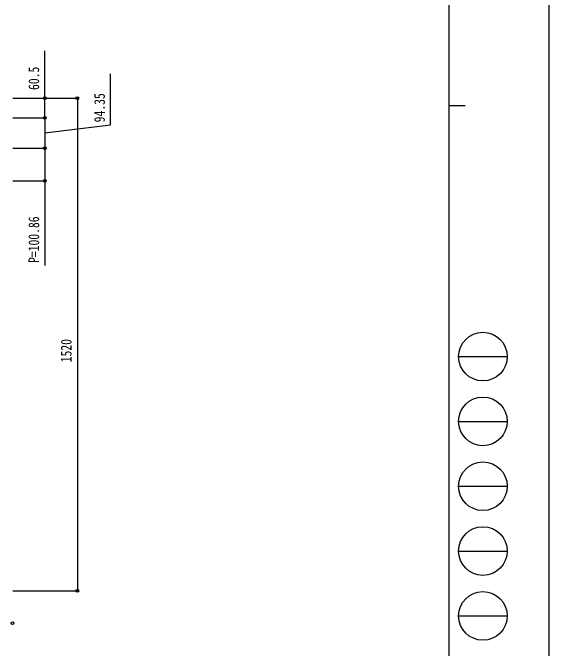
# Model space of a CAD drawing. Units: millimetres, scale not verified. Extents: x -4205 to 4205, y -2970 to 2970.
# Drawn here: x 2549 to 4205, y -1550 to 411 of the extents above; entities that cross this region are included whole.
import ezdxf
from ezdxf.enums import TextEntityAlignment as Align

# ---------------------------------------------------------------- set-up
doc = ezdxf.new("R2010")
doc.units = ezdxf.units.MM
doc.header["$LTSCALE"] = 10
doc.layers.add('0-3_YKK_D', color=6, linetype='Continuous')
doc.layers.add('0-4_YKK_ZWAK', color=7, linetype='Continuous')
doc.styles.add('ＭＳ ゴシック', font='')
doc.styles.get('ＭＳ ゴシック').set_extended_font_data('MS Gothic')

msp = doc.modelspace()

# ---------------------------------------------------------------- linework, layer by layer
at = {"layer": '0-3_YKK_D'}
for p, q in [((2549.4, 147.44), (2749.4, 147.44)), ((2549.4, 147.44), (2649.4, 147.44)), ((2748.4, 147.44), (2748.4, -1372.56)), ((2549.4, 86.94), (2649.4, 86.94)), ((2549.4, 86.94), (2649.4, 86.94)), ((2648.4, 86.94), (2648.4, -7.41)), ((2549.4, -7.41), (2649.4, -7.41)), ((2549.4, -7.41), (2649.4, -7.41)), ((2549.4, -108.27), (2649.4, -108.27)), ((2549.4, -1372.56), (2749.4, -1372.56))]:
    msp.add_line(p, q, dxfattribs=at)
for points in [[(2648.4, 86.94), (2648.4, 147.44), (2648.4, 293.24)], [(2648.4, 39.77), (2851.18, 64.66), (2851.18, 222.26)], [(2648.4, -7.41), (2648.4, -108.27), (2648.4, -369.27)]]:
    msp.add_lwpolyline(points, dxfattribs=at)
for centre in [(2648.4, 147.44), (2748.4, 147.44), (2648.4, 86.94), (2648.4, 86.94), (2648.4, -7.41), (2648.4, -7.41), (2648.4, -108.27), (2748.4, -1372.56), (2548.4, -1472.56)]:
    msp.add_circle(centre, 4.25, dxfattribs=at)
at = {"layer": '0-4_YKK_ZWAK'}
for p, q in [((3895.02, 2775), (3895.02, -2525)), ((3895.02, 125), (3945.02, 125)), ((3925.02, -650), (4075.02, -650)), ((3925.02, -850), (4075.02, -850)), ((3925.02, -1050), (4075.02, -1050)), ((3925.02, -1250), (4075.02, -1250)), ((3925.02, -1450), (4075.02, -1450))]:
    msp.add_line(p, q, dxfattribs=at)
msp.add_lwpolyline([(-4205, -2970), (4205, -2970), (4205, 2970), (-4205, 2970)], close=True, dxfattribs=at)
for centre in [(4000.02, -650), (4000.02, -850), (4000.02, -1050), (4000.02, -1250), (4000.02, -1450)]:
    msp.add_circle(centre, 75, dxfattribs=at)

# ---------------------------------------------------------------- texts
at = {"layer": '0-3_YKK_D', "style": 'ＭＳ ゴシック', "width": 0.8}
for s, p in [('60.5', (2640.4, 172.44)), ('94.35', (2843.18, 72.66)), ('P=100.86', (2640.4, -361.27)), ('1520', (2740.4, -667.76))]:
    msp.add_text(s, height=32.99, rotation=90, dxfattribs=at).set_placement(p, align=Align.BOTTOM_LEFT)

doc.saveas('drawing.dxf')
